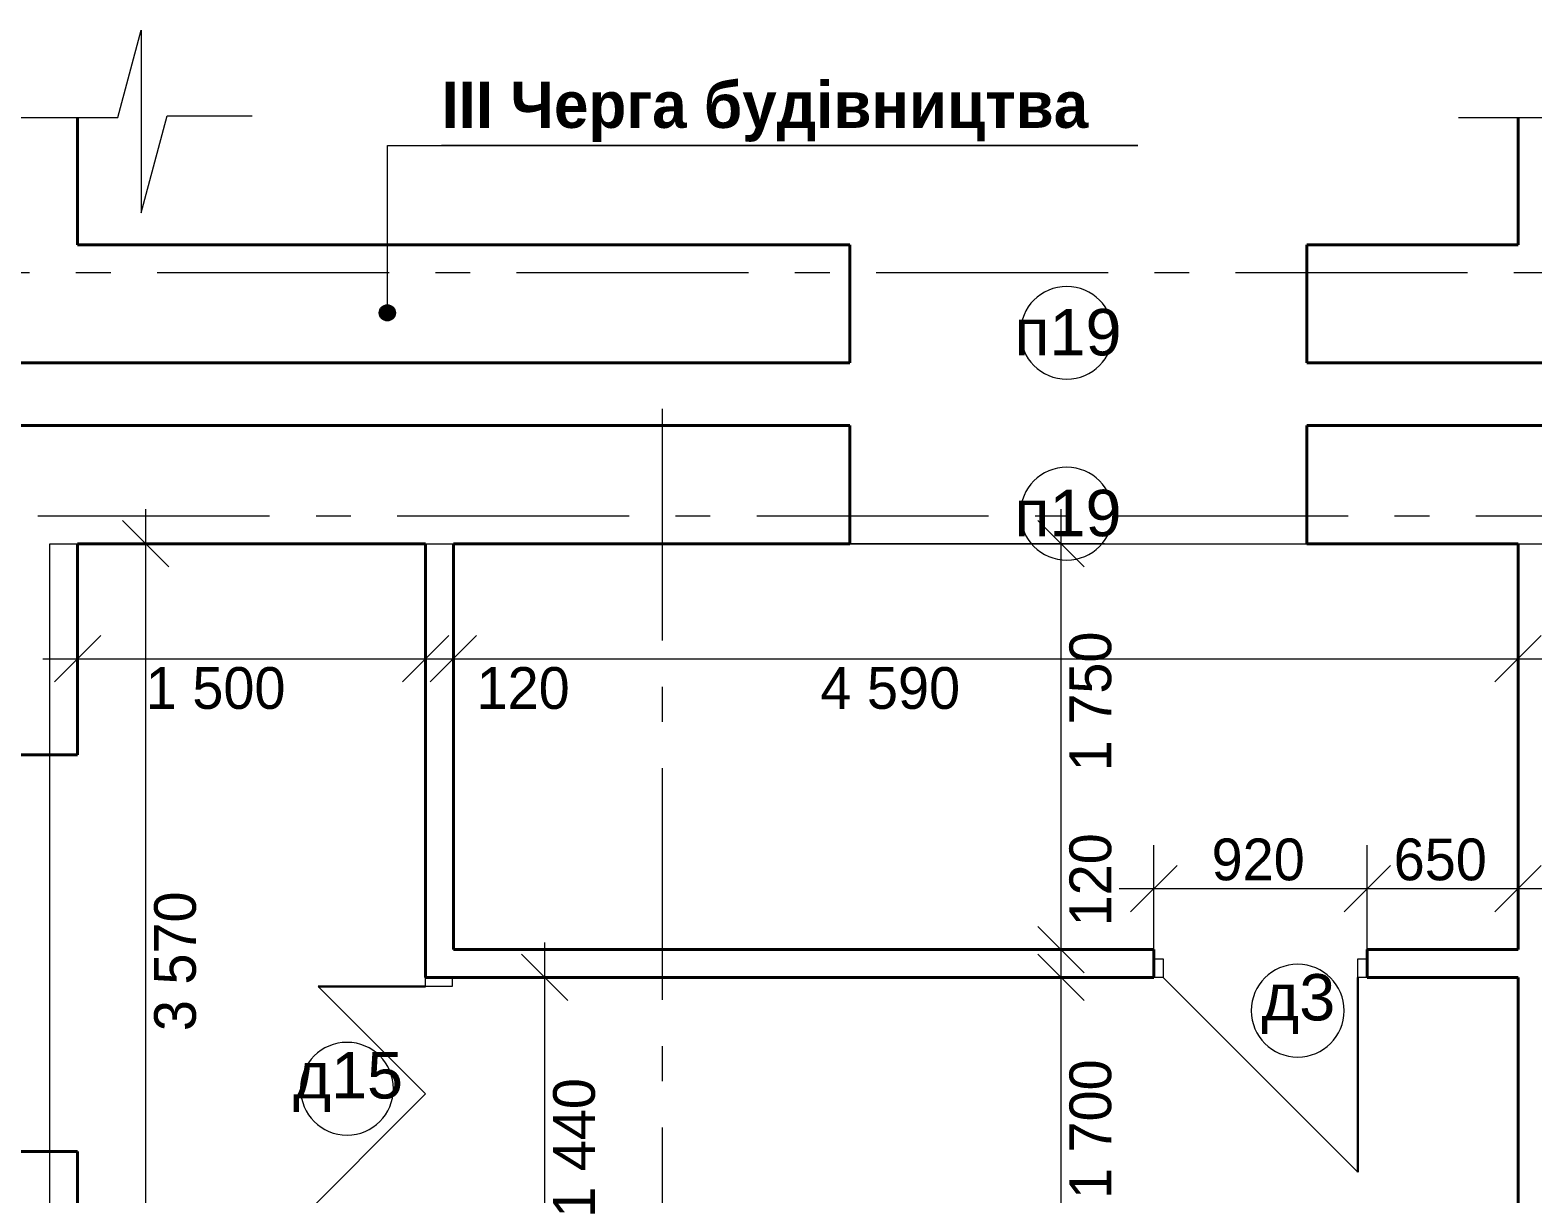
# Model space of a CAD drawing. Extents: x 299995 to 392849, y -57101 to -11292.
# Drawn here: x 367893 to 374373, y -24981 to -19961 of the extents above; entities that cross this region are included whole.
import ezdxf
from ezdxf.enums import TextEntityAlignment as Align

# ---------------------------------------------------------------- set-up
doc = ezdxf.new("R2010")
doc.units = 0
doc.header["$MEASUREMENT"] = 0
doc.linetypes.add('Штрихштриховая', pattern=[1550, 1000, -200, 150, -200])
for name, color, linetype, lineweight in [('0_Ном_пера__1', 7, 'Continuous', 13), ('0_Ном_пера__120', 7, 'Continuous', 13), ('0_Ном_пера__21', 7, 'Continuous', 20), ('Интерьер- Перегородка_Ном_пера__61', 7, 'Continuous', 40), ('перегородки_Ном_пера__1', 7, 'Continuous', 13), ('перегородки_Ном_пера__21', 7, 'Continuous', 20), ('перегородки_Ном_пера__41', 7, 'Continuous', 30), ('перегородки_Ном_пера__61', 7, 'Continuous', 40)]:
    doc.layers.add(name, color=color, linetype=linetype, lineweight=lineweight)
for name, color, linetype, lineweight, true_color in [('Интерьер- Перегородка_Ном_пера__3', 7, 'Continuous', 18, 0xdd5800), ('перегородки_Ном_пера__3', 7, 'Continuous', 18, 0xdd5800), ('Перекрытия_Ном_пера__191', 7, 'Continuous', 0, 0xe8e8e8), ('Перекрытия_Ном_пера__4', 7, 'Continuous', 20, 0x016515), ('РОЗМІРИ ПЕРЕГОРОДОК_Ном_пера__98', 7, 'Continuous', 13, 0x001f3e)]:
    doc.layers.add(name, color=color, linetype=linetype, lineweight=lineweight, true_color=true_color)
doc.layers.add('Перекрытия', color=7, linetype='Continuous')
doc.layers.add('РОЗМІРИ ПЕРЕГОРОДОК', color=7, linetype='Continuous')
doc.styles.add('СГЕНЕРИР_СТИЛЬ_1', font='')
doc.styles.add('СГЕНЕРИР_СТИЛЬ_2', font='')
doc.styles.add('СГЕНЕРИР_СТИЛЬ_3', font='')
doc.styles.add('СГЕНЕРИР_СТИЛЬ_4', font='')
doc.styles.get('СГЕНЕРИР_СТИЛЬ_1').set_extended_font_data('Arial Кириллический')
doc.styles.get('СГЕНЕРИР_СТИЛЬ_2').set_extended_font_data('Century Gothic')
doc.styles.get('СГЕНЕРИР_СТИЛЬ_3').set_extended_font_data('Arial Unicode MS Кириллический')
doc.styles.get('СГЕНЕРИР_СТИЛЬ_4').set_extended_font_data('Century Gothic', bold=True)
doc.dimstyles.new('СГЕНЕРИР_СТИЛЬ__1', dxfattribs={"dimtxt": 179.999995, "dimasz": 190, "dimexe": 0.18, "dimexo": 0, "dimgap": 0.09, "dimtad": 3, "dimtih": 1, "dimtoh": 1, "dimdec": 0, "dimzin": 0, "dimdsep": 46, "dimtxsty": 'СГЕНЕРИР_СТИЛЬ_3', "dimblk": 'ARROWHEAD_6', "dimblk1": 'ARROWHEAD_6', "dimblk2": 'ARROWHEAD_6', "dimcen": 0.09, "dimclrd": 256, "dimclre": 256, "dimclrt": 256, "dimadec": 0, "dimazin": 0, "dimtfac": 1, "dimtdec": 4, "dimtmove": 0, "dimatfit": 3, "dimfxl": 0, "dimtolj": 1, "dimtzin": 0, "dimarcsym": 0})
doc.dimstyles.new('СГЕНЕРИР_СТИЛЬ__3', dxfattribs={"dimtxt": 179.999995, "dimasz": 190, "dimexe": 0.18, "dimexo": 0, "dimgap": 0.09, "dimtad": 3, "dimdec": 0, "dimzin": 0, "dimdsep": 46, "dimtxsty": 'СГЕНЕРИР_СТИЛЬ_3', "dimblk": 'ARROWHEAD_6', "dimblk1": 'ARROWHEAD_6', "dimblk2": 'ARROWHEAD_6', "dimcen": 0.09, "dimclrd": 256, "dimclre": 256, "dimclrt": 256, "dimadec": 0, "dimazin": 0, "dimtfac": 1, "dimtdec": 4, "dimtmove": 0, "dimatfit": 3, "dimfxl": 0, "dimtolj": 1, "dimtzin": 0, "dimarcsym": 0})
doc.dimstyles.new('СГЕНЕРИР_СТИЛЬ__4', dxfattribs={"dimtxt": 179.999995, "dimasz": 190, "dimexe": 0.18, "dimexo": 0, "dimgap": 0.09, "dimtad": 3, "dimtih": 1, "dimtoh": 1, "dimdec": 0, "dimzin": 0, "dimdsep": 46, "dimtxsty": 'СГЕНЕРИР_СТИЛЬ_3', "dimblk": 'ARROWHEAD_6', "dimblk1": 'ARROWHEAD_6', "dimblk2": 'ARROWHEAD_6', "dimcen": 0.09, "dimclrd": 256, "dimclre": 256, "dimclrt": 256, "dimadec": 0, "dimazin": 0, "dimtfac": 1, "dimtdec": 4, "dimtmove": 2, "dimatfit": 3, "dimfxl": 0, "dimtolj": 1, "dimtzin": 0, "dimarcsym": 0})
doc.dimstyles.new('СГЕНЕРИР_СТИЛЬ__5', dxfattribs={"dimtxt": 179.999995, "dimasz": 190, "dimexe": 0.18, "dimexo": 0, "dimgap": 0.09, "dimtad": 1, "dimtih": 1, "dimtoh": 1, "dimdec": 0, "dimzin": 0, "dimdsep": 46, "dimtxsty": 'СГЕНЕРИР_СТИЛЬ_3', "dimblk": 'ARROWHEAD_6', "dimblk1": 'ARROWHEAD_6', "dimblk2": 'ARROWHEAD_6', "dimcen": 0.09, "dimclrd": 256, "dimclre": 256, "dimclrt": 256, "dimadec": 0, "dimazin": 0, "dimtfac": 1, "dimtdec": 4, "dimtmove": 0, "dimatfit": 3, "dimfxl": 0, "dimtolj": 1, "dimtzin": 0, "dimarcsym": 0})

# ---------------------------------------------------------------- blocks, each defined once
blk = doc.blocks.new('*D267')
at = {"layer": 'РОЗМІРИ ПЕРЕГОРОДОК_Ном_пера__98', "linetype": 'Continuous'}
for p, q in [((372238.2, -23946.6), (372438.2, -24146.6)), ((372525.7, -24046.6), (372150.7, -24046.6)), ((372338.2, -25746.6), (372338.2, -24046.6)), ((372238.2, -25646.6), (372438.2, -25846.6)), ((372525.7, -25746.6), (372150.7, -25746.6))]:
    blk.add_line(p, q, dxfattribs=at)
at = {"layer": 'РОЗМІРИ ПЕРЕГОРОДОК_Ном_пера__98', "char_height": 180, "attachment_point": 1, "rotation": 90, "style": 'СГЕНЕРИР_СТИЛЬ_2'}
for s, insert in [('{1\xa0700}', (372374.2, -25002.5)), ('{120}', (372374.2, -25646.6))]:
    blk.add_mtext(s, dxfattribs=dict(at, insert=insert))
blk = doc.blocks.new('ARROWHEAD_6')
at = {"linetype": 'Continuous'}
for p, q in [((-0.5, -0.5), (0.5, 0.5)), ((0, 0), (-1, 0))]:
    blk.add_line(p, q, dxfattribs=at)
blk = doc.blocks.new('*D268')
at = {"layer": 'РОЗМІРИ ПЕРЕГОРОДОК_Ном_пера__98', "linetype": 'Continuous'}
for p, q in [((372238.2, -23826.6), (372438.2, -24026.6)), ((372525.7, -23926.6), (372150.7, -23926.6)), ((372238.2, -23946.6), (372438.2, -24146.6)), ((372338.2, -24046.6), (372338.2, -23926.6)), ((372525.7, -24046.6), (372150.7, -24046.6))]:
    blk.add_line(p, q, dxfattribs=at)
blk = doc.blocks.new('*D269')
at = {"layer": 'РОЗМІРИ ПЕРЕГОРОДОК_Ном_пера__98', "linetype": 'Continuous'}
for p, q in [((372338.2, -22176.6), (372338.2, -22026.6)), ((372438.2, -22276.6), (372238.2, -22076.6)), ((372525.7, -22176.6), (369718.1, -22176.6)), ((372338.2, -23926.6), (372338.2, -22176.6)), ((372238.2, -23826.6), (372438.2, -24026.6)), ((372525.7, -23926.6), (372150.7, -23926.6))]:
    blk.add_line(p, q, dxfattribs=at)
at = {"layer": 'РОЗМІРИ ПЕРЕГОРОДОК_Ном_пера__98', "char_height": 180, "attachment_point": 1, "rotation": 90, "style": 'СГЕНЕРИР_СТИЛЬ_2'}
for s, insert in [('{1\xa0750}', (372374.2, -23157.5)), ('{120}', (372374.2, -23826.6))]:
    blk.add_mtext(s, dxfattribs=dict(at, insert=insert))
blk = doc.blocks.new('*D274')
at = {"layer": 'РОЗМІРИ ПЕРЕГОРОДОК_Ном_пера__98', "linetype": 'Continuous'}
for p, q in [((368392, -22176.6), (368392, -22026.6)), ((368492, -22276.6), (368292, -22076.6)), ((368579.5, -22176.6), (368098.1, -22176.6)), ((368392, -25746.6), (368392, -22176.6)), ((368292, -25646.6), (368492, -25846.6)), ((368579.5, -25746.6), (368204.5, -25746.6))]:
    blk.add_line(p, q, dxfattribs=at)
at = {"layer": 'РОЗМІРИ ПЕРЕГОРОДОК_Ном_пера__98', "insert": (368428, -24278.4), "char_height": 180, "attachment_point": 1, "rotation": 90, "style": 'СГЕНЕРИР_СТИЛЬ_2'}
blk.add_mtext('{3\xa0570}', dxfattribs=at)
blk = doc.blocks.new('*D275')
at = {"layer": 'РОЗМІРИ ПЕРЕГОРОДОК_Ном_пера__98', "linetype": 'Continuous'}
for p, q in [((368098.1, -22860), (368098.1, -22176.6)), ((369598.1, -22860), (369598.1, -22485)), ((368198.1, -22572.5), (367998.1, -22772.5)), ((369698.1, -22572.5), (369498.1, -22772.5)), ((367948.1, -22672.5), (368098.1, -22672.5)), ((368098.1, -22672.5), (369598.1, -22672.5))]:
    blk.add_line(p, q, dxfattribs=at)
at = {"layer": 'РОЗМІРИ ПЕРЕГОРОДОК_Ном_пера__98', "insert": (368392, -22708.5), "char_height": 180, "attachment_point": 1, "style": 'СГЕНЕРИР_СТИЛЬ_2'}
blk.add_mtext('{1\xa0500}', dxfattribs=at)
blk = doc.blocks.new('*D276')
at = {"layer": 'РОЗМІРИ ПЕРЕГОРОДОК_Ном_пера__98', "linetype": 'Continuous'}
for p, q in [((369718.1, -22860), (369718.1, -22485)), ((369698.1, -22572.5), (369498.1, -22772.5)), ((369818.1, -22572.5), (369618.1, -22772.5)), ((369598.1, -22672.5), (369718.1, -22672.5))]:
    blk.add_line(p, q, dxfattribs=at)
blk = doc.blocks.new('*D277')
at = {"layer": 'РОЗМІРИ ПЕРЕГОРОДОК_Ном_пера__98', "linetype": 'Continuous'}
for p, q in [((374308.1, -22860), (374308.1, -22176.6)), ((369718.1, -22860), (369718.1, -22485)), ((369818.1, -22572.5), (369618.1, -22772.5)), ((374208.1, -22772.5), (374408.1, -22572.5)), ((369718.1, -22672.5), (374308.1, -22672.5)), ((374308.1, -22672.5), (374458.1, -22672.5))]:
    blk.add_line(p, q, dxfattribs=at)
at = {"layer": 'РОЗМІРИ ПЕРЕГОРОДОК_Ном_пера__98', "char_height": 180, "attachment_point": 1, "style": 'СГЕНЕРИР_СТИЛЬ_2'}
for s, insert in [('{120}', (369818.1, -22708.5)), ('{4\xa0590}', (371300.5, -22708.5))]:
    blk.add_mtext(s, dxfattribs=dict(at, insert=insert))
blk = doc.blocks.new('*D286')
at = {"layer": 'РОЗМІРИ ПЕРЕГОРОДОК_Ном_пера__98', "linetype": 'Continuous'}
for p, q in [((372738.1, -23926.6), (372738.1, -23476.3)), ((373658.1, -23926.6), (373658.1, -23476.3)), ((372838.1, -23563.8), (372638.1, -23763.8)), ((373758.1, -23563.8), (373558.1, -23763.8)), ((372588.1, -23663.8), (372738.1, -23663.8)), ((372738.1, -23663.8), (373658.1, -23663.8))]:
    blk.add_line(p, q, dxfattribs=at)
at = {"layer": 'РОЗМІРИ ПЕРЕГОРОДОК_Ном_пера__98', "insert": (372987.1, -23447.8), "char_height": 180, "attachment_point": 1, "style": 'СГЕНЕРИР_СТИЛЬ_2'}
blk.add_mtext('{920}', dxfattribs=at)
blk = doc.blocks.new('*D287')
at = {"layer": 'РОЗМІРИ ПЕРЕГОРОДОК_Ном_пера__98', "linetype": 'Continuous'}
for p, q in [((373658.1, -23926.6), (373658.1, -23476.3)), ((374308.1, -23926.6), (374308.1, -23476.3)), ((373758.1, -23563.8), (373558.1, -23763.8)), ((374208.1, -23763.8), (374408.1, -23563.8)), ((373658.1, -23663.8), (374308.1, -23663.8)), ((374308.1, -23663.8), (374458.1, -23663.8))]:
    blk.add_line(p, q, dxfattribs=at)
at = {"layer": 'РОЗМІРИ ПЕРЕГОРОДОК_Ном_пера__98', "insert": (373772.1, -23447.8), "char_height": 180, "attachment_point": 1, "style": 'СГЕНЕРИР_СТИЛЬ_2'}
blk.add_mtext('{650}', dxfattribs=at)
blk = doc.blocks.new('*D289')
at = {"layer": 'РОЗМІРИ ПЕРЕГОРОДОК_Ном_пера__98', "linetype": 'Continuous'}
for p, q in [((370112.2, -24046.6), (370112.2, -23896.6)), ((370212.2, -24146.6), (370012.2, -23946.6)), ((370299.7, -24046.6), (369718.1, -24046.6)), ((370112.2, -25486.6), (370112.2, -24046.6)), ((370012.2, -25386.6), (370212.2, -25586.6)), ((370299.7, -25486.6), (369718.1, -25486.6))]:
    blk.add_line(p, q, dxfattribs=at)
at = {"layer": 'РОЗМІРИ ПЕРЕГОРОДОК_Ном_пера__98', "insert": (370148.2, -25083.4), "char_height": 180, "attachment_point": 1, "rotation": 90, "style": 'СГЕНЕРИР_СТИЛЬ_2'}
blk.add_mtext('{1\xa0440}', dxfattribs=at)
blk = doc.blocks.new('Выносная надпись_3', base_point=(369433.5, -21180.5))
at = {"layer": '0_Ном_пера__120', "linetype": 'Continuous'}
blk.add_hatch(color=256, dxfattribs=at).paths.add_polyline_path([(369468.5, -21180.5), (369465.9, -21167.1), (369458.3, -21155.7), (369446.9, -21148.2), (369433.5, -21145.5), (369420.1, -21148.2), (369408.8, -21155.7), (369401.2, -21167.1), (369398.5, -21180.5), (369401.2, -21193.9), (369408.8, -21205.2), (369420.1, -21212.8), (369433.5, -21215.5), (369446.9, -21212.8), (369458.3, -21205.2), (369465.9, -21193.9)], flags=0)
blk.add_circle((369433.5, -21180.5), 35, dxfattribs=at)
at = {"layer": '0_Ном_пера__21', "linetype": 'Continuous'}
for p, q in [((369433.5, -21145.5), (369433.5, -20458)), ((369433.5, -20458), (369666.6, -20458)), ((369666.6, -20458), (372669, -20458)), ((372669, -20458), (369666.6, -20458))]:
    blk.add_line(p, q, dxfattribs=at)
at = {"layer": '0_Ном_пера__1', "style": 'СГЕНЕРИР_СТИЛЬ_4'}
blk.add_attdef('txt1', text='', height=200, dxfattribs=at).set_placement((369666.6, -20442.8), align=Align.BOTTOM_LEFT)
blk = doc.blocks.new('Линия_5173', base_point=(370618.1, -21593.8))
at = {"layer": 'Перекрытия_Ном_пера__4', "linetype": 'Штрихштриховая'}
blk.add_line((370618.1, -21593.8), (370618.1, -54583.9), dxfattribs=at)
blk = doc.blocks.new('Линия_5188', base_point=(305525.9, -22056.6))
at = {"layer": 'Перекрытия_Ном_пера__4', "linetype": 'Штрихштриховая'}
blk.add_line((305925.9, -22056.6), (389097.3, -22056.6), dxfattribs=at)
blk = doc.blocks.new('Линия_5189', base_point=(363790.7, -21006.6))
at = {"layer": 'Перекрытия_Ном_пера__4', "linetype": 'Штрихштриховая'}
blk.add_line((363790.7, -21006.6), (389097.3, -21006.6), dxfattribs=at)

msp = doc.modelspace()

# ---------------------------------------------------------------- linework, layer by layer
at = {"layer": '0_Ном_пера__1', "linetype": 'Continuous'}
for p, q in [((368271, -20337.3), (368371.8, -19960.8)), ((368371.8, -19960.8), (368371.8, -20749.8)), ((367283.2, -20337.3), (368271, -20337.3)), ((368371.8, -20749.8), (368484, -20331.2)), ((368484, -20331.2), (368850.7, -20331.2)), ((374052.1, -20337.3), (375039.9, -20337.3))]:
    msp.add_line(p, q, dxfattribs=at)
at = {"layer": 'Интерьер- Перегородка_Ном_пера__3', "linetype": 'Continuous'}
for centre, start, end in [((372362.7, -21266.6), 0, 180), ((372362.7, -21266.6), 180, 0), ((372362.7, -22046.6), 0, 180), ((372362.7, -22046.6), 180, 0)]:
    msp.add_arc(centre, 200, start, end, dxfattribs=at)
at = {"layer": 'Интерьер- Перегородка_Ном_пера__61', "linetype": 'Continuous'}
for p, q in [((368098.1, -20886.6), (368098.1, -20337.3)), ((374308.1, -20337.3), (374308.1, -20886.6)), ((371428.1, -20886.6), (368098.1, -20886.6)), ((371428.1, -21146.6), (371428.1, -20886.6)), ((374308.1, -20886.6), (373398.1, -20886.6)), ((373398.1, -21146.6), (373398.1, -20886.6)), ((371428.1, -21146.6), (371428.1, -21396.6)), ((373398.1, -21146.6), (373398.1, -21396.6)), ((367458.1, -21396.6), (371428.1, -21396.6)), ((373398.1, -21396.6), (375858.1, -21396.6)), ((371428.1, -21666.6), (367458.1, -21666.6)), ((371428.1, -21926.6), (371428.1, -21666.6)), ((375858.1, -21666.6), (373398.1, -21666.6)), ((373398.1, -21926.6), (373398.1, -21666.6)), ((371428.1, -21926.6), (371428.1, -22176.6)), ((373398.1, -21926.6), (373398.1, -22176.6)), ((368098.1, -22176.6), (369598.1, -22176.6)), ((368098.1, -23086.6), (368098.1, -22176.6)), ((369718.1, -22176.6), (371428.1, -22176.6)), ((373398.1, -22176.6), (374308.1, -22176.6)), ((374308.1, -22176.6), (374308.1, -23926.6)), ((367458.1, -23086.6), (368098.1, -23086.6)), ((374308.1, -24046.6), (374308.1, -25976.6)), ((367458.1, -24797.1), (368098.1, -24797.1)), ((368098.1, -25746.6), (368098.1, -24797.1))]:
    msp.add_line(p, q, dxfattribs=at)
at = {"layer": 'перегородки_Ном_пера__1', "linetype": 'Continuous'}
for p, q in [((372738.1, -24046.6), (372738.1, -23966.6)), ((372738.1, -23966.6), (372778.1, -23966.6)), ((372778.1, -23966.6), (372778.1, -23981.2)), ((373618.1, -23981.2), (373618.1, -23966.6)), ((373618.1, -23966.6), (373658.1, -23966.6)), ((373658.1, -23966.6), (373658.1, -24046.6)), ((372778.1, -23981.2), (372778.1, -24006.6)), ((372778.1, -24006.6), (372778.1, -24046.6)), ((373618.1, -24006.6), (373618.1, -23981.2)), ((373618.1, -24046.6), (373618.1, -24006.6)), ((369598.1, -24086.6), (369598.1, -24046.6)), ((369598.1, -24046.6), (369713.1, -24046.6)), ((369713.1, -24086.6), (369598.1, -24086.6)), ((369713.1, -24046.6), (369713.1, -24086.6)), ((372778.1, -24046.6), (372738.1, -24046.6)), ((373658.1, -24046.6), (373618.1, -24046.6))]:
    msp.add_line(p, q, dxfattribs=at)
at = {"layer": 'перегородки_Ном_пера__21', "linetype": 'Continuous'}
for p, q in [((369598.1, -24549), (369135.7, -24086.6)), ((372778.1, -24046.6), (373618.1, -24886.6)), ((369598.1, -24549), (368700.5, -25446.6))]:
    msp.add_line(p, q, dxfattribs=at)
at = {"layer": 'перегородки_Ном_пера__3', "linetype": 'Continuous'}
for centre, start, end in [((373358.3, -24190.2), 0, 180), ((373358.3, -24190.2), 180, 0), ((369259.6, -24526.9), 90, 270), ((369259.6, -24526.9), 270, 90)]:
    msp.add_arc(centre, 200, start, end, dxfattribs=at)
at = {"layer": 'перегородки_Ном_пера__41', "linetype": 'Continuous'}
for p, q in [((369598.1, -24086.6), (369135.7, -24086.6)), ((373618.1, -24046.6), (373618.1, -24886.6))]:
    msp.add_line(p, q, dxfattribs=at)
at = {"layer": 'перегородки_Ном_пера__61', "linetype": 'Continuous'}
for p, q in [((369598.1, -22176.6), (369598.1, -24046.6)), ((369718.1, -23926.6), (369718.1, -22176.6)), ((372738.1, -23926.6), (369718.1, -23926.6)), ((372738.1, -24046.6), (372738.1, -23926.6)), ((374308.1, -23926.6), (373658.1, -23926.6)), ((373658.1, -24046.6), (373658.1, -23926.6)), ((369598.1, -24046.6), (369713.1, -24046.6)), ((369598.1, -24046.6), (369713.1, -24046.6)), ((369713.1, -24046.6), (369718.1, -24046.6)), ((369718.1, -24046.6), (372738.1, -24046.6)), ((373658.1, -24046.6), (374308.1, -24046.6))]:
    msp.add_line(p, q, dxfattribs=at)
at = {"layer": 'Перекрытия_Ном_пера__191', "linetype": 'Continuous'}
for p, q in [((367978.1, -28976.6), (367978.1, -22176.6)), ((367978.1, -22176.6), (374428.1, -22176.6))]:
    msp.add_line(p, q, dxfattribs=at)
at = {"layer": 'Перекрытия_Ном_пера__4', "linetype": 'Штрихштриховая'}
msp.add_line((368058.1, -21666.6), (367418.1, -21666.6), dxfattribs=at)

# ---------------------------------------------------------------- block references
at = {"linetype": 'Continuous'}
ref = msp.add_blockref('Выносная надпись_3', (369433.5, -21180.5), dxfattribs=at)
ref.add_attrib('txt1', 'III Черга будівництва', dxfattribs={"layer": '0_Ном_пера__1', "color": 7, "linetype": 'Continuous', "height": 200, "style": 'СГЕНЕРИР_СТИЛЬ_4'}).set_placement((369666.6, -20442.8), align=Align.BOTTOM_LEFT)
at = {"layer": 'Перекрытия', "linetype": 'Штрихштриховая'}
for name, p in [('Линия_5189', (363790.7, -21006.6)), ('Линия_5173', (370618.1, -21593.8)), ('Линия_5188', (305525.9, -22056.6))]:
    msp.add_blockref(name, p, dxfattribs=at)

# ---------------------------------------------------------------- texts
at = {"layer": 'Интерьер- Перегородка_Ном_пера__3', "linetype": 'Continuous', "char_height": 200, "attachment_point": 7, "style": 'СГЕНЕРИР_СТИЛЬ_1'}
for insert in [(372136.9, -21366.6), (372136.9, -22146.6)]:
    msp.add_mtext('{п19}', dxfattribs=dict(at, insert=insert))
at = {"layer": 'перегородки_Ном_пера__3', "linetype": 'Continuous', "char_height": 200, "attachment_point": 7, "style": 'СГЕНЕРИР_СТИЛЬ_1'}
for s, insert in [('{д3}', (373201.9, -24290.2)), ('{д15}', (369027.4, -24626.9))]:
    msp.add_mtext(s, dxfattribs=dict(at, insert=insert))

# ---------------------------------------------------------------- dimensions: what is measured, and where the dimension line sits
at = {"layer": 'РОЗМІРИ ПЕРЕГОРОДОК', "linetype": 'Continuous'}
for base, p1, p2, picture, middle in [((368392, -28976.6), (370098.1, -25746.6), (368098.1, -22176.6), '*D274', (368518, -23969.9)), ((372338.2, -28976.6), (372268.1, -23926.6), (369718.1, -22176.6), '*D269', (372464.2, -22848.9)), ((372338.2, -28976.6), (372268.1, -24046.6), (372268.1, -23926.6), '*D268', (372464.2, -23624.2)), ((370112.2, -25746.6), (369718.1, -25486.6), (369718.1, -24046.6), '*D289', (370238.2, -24774.9)), ((372338.2, -28976.6), (370098.1, -25746.6), (372268.1, -24046.6), '*D267', (372464.2, -24693.9))]:
    dim = msp.add_linear_dim(base=base, p1=p1, p2=p2, angle=90, dimstyle='СГЕНЕРИР_СТИЛЬ__3', dxfattribs=at)
    dim.commit()
    dim.dimension.update_dxf_attribs({"geometry": picture, "text_midpoint": middle})
for base, p1, p2, dimstyle, picture, middle in [((368098.1, -22672.5), (368098.1, -22176.6), (369598.1, -23961.6), 'СГЕНЕРИР_СТИЛЬ__4', '*D275', (368700.6, -22798.5)), ((368098.1, -22672.5), (369718.1, -23961.6), (374308.1, -22176.6), 'СГЕНЕРИР_СТИЛЬ__4', '*D277', (371609, -22798.5)), ((368098.1, -22672.5), (369598.1, -23961.6), (369718.1, -23961.6), 'СГЕНЕРИР_СТИЛЬ__1', '*D276', (370020.5, -22798.5)), ((372738.1, -23663.8), (372738.1, -23926.6), (373658.1, -23926.6), 'СГЕНЕРИР_СТИЛЬ__5', '*D286', (373189.6, -23537.8)), ((372738.1, -23663.8), (373658.1, -23926.6), (374308.1, -23926.6), 'СГЕНЕРИР_СТИЛЬ__5', '*D287', (373974.6, -23537.8))]:
    dim = msp.add_linear_dim(base=base, p1=p1, p2=p2, dimstyle=dimstyle, dxfattribs=at)
    dim.commit()
    dim.dimension.update_dxf_attribs({"geometry": picture, "text_midpoint": middle})

doc.saveas('drawing.dxf')
